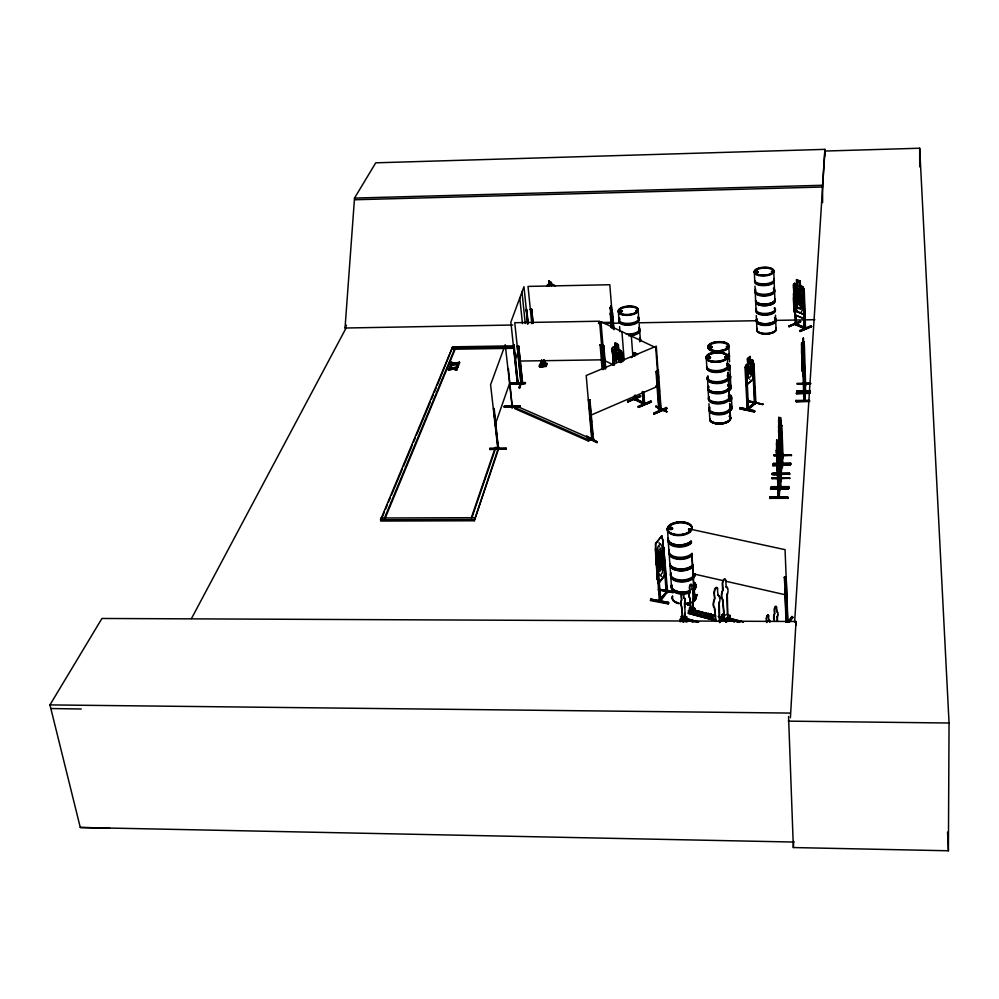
<?xml version="1.0" encoding="UTF-8"?>
<svg xmlns="http://www.w3.org/2000/svg" width="999" height="999" viewBox="0 0 999 999"><rect width="100%" height="100%" fill="white"/><g stroke="black" fill="none" stroke-linecap="round" stroke-linejoin="round"><path stroke-width="1.5" d="M801.548 354.071L801.735 351.498L802.16 367.12L801.735 354.071M777.197 466.845L776.46 450.062L778.333 497.802M776.66 450.049L776.435 452.909M778.159 449.85L778.346 452.672L778.945 443.244L779.57 456.406M778.721 427.085L779.445 448.164M802.085 346.915L803.034 375.849L803.533 370.005M803.208 345.442L804.482 385.377M788.561 716.495L793.356 847.552L948.401 850.773L949.05 723.014L919.679 148.227L824.924 151.049L794.63 622.04M660.077 556.88L660.027 556.243L659.939 557.017M682.804 616.995L681.518 616.92L681.842 616.296M682.804 616.346L681.63 616.233M682.379 616.558L682.217 616.995M690.009 607.879L689.797 608.566M690.833 607.904C688.773 610.189 691.071 605.207 689.41 607.941L689.622 611.138L690.871 610.202L690.659 607.017M690.559 608.628L690.471 607.692L689.71 608.091M778.396 445.479L778.408 445.079M776.71 445.229L776.722 445.916M777.459 464.21L777.484 464.772M803.084 369.83L803.096 369.705M611.101 327.497L610.551 312.587M611.276 327.497L610.414 313.998M722.202 619.68L721.915 614.86L723.776 613.436L722.452 615.796L722.801 614.872M722.714 614.835L722.614 619.792L724.05 618.269L723.776 613.436M723.014 614.597L723.214 615.834M723.888 614.735C723.451 617.082 724.113 613.498 722.939 615.921M778.646 428.471L778.933 417.42L778.583 420.654M795.953 400.487L809.502 400.287M796.727 390.896L810.152 390.684M690.509 607.704L689.997 608.416M690.159 608.666L690.346 607.654L690.047 608.304M779.495 441.108L779.52 441.583M723.151 615.322L723.114 614.735M787.724 498.164L769.73 498.301L787.736 498.314L787.761 497.652M769.742 498.401L769.742 497.027L787.736 496.965L769.742 497.165M780.743 474.513L789.585 474.05L780.768 474.013M780.743 473.451L789.56 473.289L780.544 473.301M790.709 464.547L772.739 464.76L772.764 465.596L790.296 464.922M790.746 464.11L772.739 464.747M780.531 463.424L790.721 463.324L780.531 463.536M517.769 382.08L518.106 381.293L518.244 382.667M748.988 361.351L748.913 361.713M771.128 487.562L788.973 487.45L788.935 486.6L771.103 486.713L771.091 488.049L771.128 487.4L788.96 487.3L788.935 487.949L770.579 488.049L770.616 488.898L788.461 488.811L770.616 488.686M777.809 474.675C769.767 476.523 769.705 471.553 777.809 473.339M777.622 463.424L773.238 463.524L777.609 463.548M610.589 312.662L611.488 327.56M781.118 441.009L781.131 441.471M498.638 446.678L497.627 447.252M498.801 448.101L497.939 448.027M804.882 393.294L803.983 399.2M804.345 394.23C806.443 391.084 804.232 403.072 804.67 400.362M804.969 392.157C802.734 393.606 806.692 390.734 805.094 394.143M805.331 391.296L805.644 384.078M803.533 342.357L805.244 391.446L805.294 390.621M803.945 400.312L803.97 401.061L804.207 393.631M803.845 399.475L804.307 393.306M804.232 392.794L804.27 392.17M804.682 391.383L805.082 384.091M793.356 847.552L793.706 841.32M802.846 365.422L802.647 347.315L804.545 401.049L803.296 346.89M804.382 345.229L803.783 345.891L804.382 345.229L805.606 384.827L804.882 384.69M803.683 359.952L803.758 352.672M803.034 375.849L803.346 370.005M804.058 360.689L803.745 366.421L804.158 356.668M592.37 438.386C589.697 438.199 594.642 441.82 593.443 437.812C592.132 437.237 594.642 440.197 591.758 439.697L586.201 375.499L656.293 346.191L658.541 378.134M658.591 583.166L664.298 575.636L664.472 572.552M655.319 549.974L655.606 543.369L657.292 579.195L658.553 583.428L664.56 575.774L664.123 559.44M802.384 350.212L802.459 347.315M802.434 351.848L802.447 350.499M802.647 347.315L802.459 350.337M803.109 340.996L803.371 338.124L803.958 355.332M802.397 356.306L802.721 350.562L802.996 351.685M803.159 342.607L803.171 341.271M803.233 340.572L803.371 338.124M802.572 356.306L802.672 354.071M802.809 352.447L802.896 350.562M803.121 347.028L803.433 341.383L803.72 342.495M803.271 347.053L803.396 344.842M803.521 343.219L803.621 341.371M591.895 439.635L593.568 439.235M809.502 401.398L795.953 401.561L809.515 400.824M809.902 393.394L796.453 393.594L809.927 392.969M803.146 384.041L797.227 383.891L803.146 383.841M822.614 202.61L822.564 185.277L824.887 149.363L375.749 162.825L354.52 198.077L345.042 327.959L346.129 327.947L191.471 618.556M790.409 717.732L796.016 621.49L101.948 618.468L49.95 704.907L80.282 827.472L109.753 828.221M659.752 554.62L659.914 554.408M660.676 564.235L660.476 564.51M802.684 366.695L802.197 371.104L802.609 365.309M660.014 555.531L659.889 555.119M660.764 565.059L660.651 565.134M801.76 345.567L801.86 344.143M801.81 347.202L801.922 345.766M801.56 351.636L801.685 342.694L802.172 349.8M801.847 347.802L801.972 345.941L802.259 347.053M801.747 351.636L801.685 342.694M802.147 345.941L802.172 348.226M802.384 358.466L802.209 360.714L802.11 357.704M659.715 554.657L659.765 553.958M660.439 564.547L660.489 563.861M681.93 617.032L681.568 616.208L681.73 619.642L682.717 618.618L682.217 615.347L681.243 616.358L681.455 619.567M801.872 342.694L801.51 345.08M772.764 465.384L790.296 464.935L772.764 465.596M787.736 498.314L787.736 496.953M789.56 474.6L789.56 473.264M779.557 485.951C781.717 486.825 777.934 480.819 780.356 478.583L789.672 478.059L780.219 478.096M779.844 455.769L791.433 455.144L779.882 455.244M541.433 362.799L541.658 360.077M801.673 351.885L801.623 352.984M723.014 615.946C722.826 612.986 722.577 615.933 721.915 614.86M779.57 487.325L780.606 486.7L780.356 487.5L779.195 455.581L778.508 456.368L779.195 455.581M782.454 462.574L781.48 462.587L782.904 455.631L781.742 462.237M779.72 488.773L778.496 495.766M779.744 487.412L780.169 482.392M781.693 465.434L780.506 472.14M782.13 459.328L781.717 464.148L790.758 464.173L790.721 463.324M779.869 487.387L779.183 497.827L776.872 440.122L776.46 450.187M779.695 488.349L779.857 487.537M781.83 464.235L781.767 464.985M779.245 497.027L779.095 497.752L777.472 455.194L774.063 455.544L776.96 455.569M780.981 478.571L779.782 485.452M780.356 478.059L781.156 477.959L780.419 477.272M782.417 455.844L783.041 456.655L781.842 425.399L781.168 426.148L781.842 425.399M779.495 460.801L779.108 469.168L778.908 466.321M781.53 440.946L780.981 447.527L780.706 443.356M779.295 469.168L779.695 460.801M781.717 440.946L781.168 447.515L780.893 443.356M778.983 490.172L778.271 496.291L779.133 496.153M780.743 469.455L781.081 465.434M779.145 489.847L778.471 497.752L776.872 440.122M779.507 485.826L780.531 485.102L780.556 487.312M780.669 471.865L780.119 440.609M781.48 462.587C784.402 456.68 780.731 481.555 783.104 455.919M778.096 464.148C778.258 441.496 776.947 488.773 777.884 464.048M779.695 443.768L779.907 441.046M779.769 445.079L779.794 435.264L780.119 441.146M778.795 459.353L778.646 447.152M780.793 436.563L781.018 434.016M779.807 448.651L779.245 447.877L781.018 479.645L781.206 477.36L780.431 477.185M781.168 438.024L780.943 440.596L780.669 437.949M544.28 360.252L545.854 364.46L543.718 366.071L541.096 365.896L541.583 360.402M776.847 455.194L777.409 455.994M779.02 486.675L777.547 447.402L778.171 447.402L779.757 489.847L779.832 488.948M779.058 430.02L779.045 429.607M779.994 437.574L779.457 421.628L779.37 424.8M778.134 442.944L778.571 440.035L778.77 445.442L778.945 443.244M781.006 466.433L781.842 466.308L780.381 417.594L782.317 464.148L780.694 425.949M778.283 445.042L778.571 440.035M780.569 417.594L780.144 420.304M780.294 422.465L780.331 420.666M779.158 436.613L779.382 434.028M779.532 432.142L778.845 432.917L779.532 432.142L781.181 474.138L781.28 471.903L780.481 471.815M781.817 465.534L781.742 466.396L779.582 424.675M780.194 427.285L780.743 420.816L781.081 421.903M777.509 461.101L777.272 463.798L776.972 461.126M778.371 449.987L778.321 448.014M779.545 438.099L779.32 440.684L779.033 438.012M780.381 427.272L780.344 425.374M780.768 422.914L780.931 420.804M776.673 440.134L776.623 443.668M776.573 445.192L776.623 443.306M778.646 422.352L778.696 420.529M778.546 427.222L779.108 420.679L779.445 421.79M776.66 450.187L776.947 447.327L777.359 463.236L776.96 450.162M778.733 427.222L779.008 424.513L779.282 431.306M779.307 420.679L779.133 422.814L778.933 417.42M777.896 478.196L771.952 478.509L777.859 478.459M777.846 478.683L771.99 478.159M776.947 455.794L774.1 455.319M779.782 436.076L779.357 423.489L779.407 440.097L779.432 432.754L779.757 436.151M650.761 599.113L650.399 600.574L668.181 603.896L668.518 603.284L668.531 602.434L650.736 599.138L668.481 602.572M745.903 370.604L746.653 369.992L745.903 370.604L747.776 409.965L755.881 403.109L753.958 363.948L752.722 364.448L754.432 403.733L755.144 403.808L755.818 401.698L754.457 402.16M748.651 409.303L748.526 407.842L747.714 407.842M525.337 382.654L509.777 382.804L525.337 382.654L525.424 383.329L509.727 383.891L525.299 383.728M498.713 449.25L506.331 448.688L489.71 449.388L495.716 449.325M541.096 365.896L540.459 365.384L541.208 360.414M509.827 383.579L525.399 383.266L509.727 383.978M689.747 607.892L689.897 611.213L690.871 610.202M688.835 530.169L689.248 529.008M689.397 529.395L690.321 529.67L688.91 529.945M689.123 529.682L689.934 528.946M690.297 529.233L690.709 530.032M540.459 365.384L541.158 360.789M739.797 408.703L754.582 411.463L739.797 408.703L754.195 412.013L754.62 410.814L740.159 407.654L754.595 410.826M611.363 321.029L611.65 319.717M611.488 322.577L611.775 321.253M611.113 326.735L611.575 325.174L611.263 326.598M611.875 323.214L612.362 321.491L612.037 322.977M611.276 326.723C612.949 324.962 611.101 299.7 611.513 317.407L610.926 314.335L611.625 325.899L611.675 319.505L612.312 322.802L612.412 321.678M611.725 326.798L612.162 324.737L612.399 327.61M611.413 322.877L611.863 320.829M611.176 323.976L611.713 326.573L612.1 319.742L610.839 305.756L611.213 310.627L611.538 308.928L610.264 314.123M611.301 318.569L610.626 319.18L611.301 318.569L611.9 327.884M612.462 313.249L612.062 312.662L613.723 328.783M610.476 309.977L610.764 308.679M610.714 314.223L611.163 312.188L612.399 323.651M611.725 326.561L610.664 305.756M610.352 308.429L610.839 305.756M658.578 559.44L656.206 564.622L656.905 562.612M588.686 438.598L597.127 442.582L597.052 441.758L586.7 436.201L586.775 437.025M597.127 442.582L586.588 437L597.015 442.407M723.488 615.609L724.063 614.785M627.921 401.673L640.596 396.466L640.509 395.654M804.22 301.111L803.159 305.332L797.751 302.934M803.633 303.908L804.207 301.236M610.202 307.892L611.65 307.642L610.352 307.917M601.498 345.005L600.049 345.03L601.498 345.005L603.558 369.53M795.216 310.901L793.98 305.919L795.092 310.951L803.308 314.323L804.382 310.127M803.308 314.323L804.37 310.252M803.233 318.306L804.27 314.36L803.87 302.11L802.647 300.1M804.507 314.385L803.321 318.494L795.117 315.11L794.005 310.077M804.145 328.484C803.383 327.035 805.219 326.061 804.769 328.284M723.451 615.322L723.139 614.835M796.103 323.364L795.753 324.875M794.754 323.152L795.816 323.576L795.866 324.912L795.329 312.487M506.218 449.2L506.281 447.927L489.747 448.189L489.86 448.938L506.368 448.751M520.267 406.83L504.358 407.068L520.267 406.83L520.179 406.044L504.283 406.256L504.358 407.068M540.422 363.486C534.228 371.603 554.47 363.561 544.33 363.311L546.94 363.274M522.727 384.24L521.028 384.303L517.232 346.116L518.656 346.091L522.727 384.24L522.664 382.617L520.879 382.929M800.349 321.765L800.449 321.154L800.499 321.928L788.735 326.436M789.247 325.986L800.474 321.154L789.222 325.986L789.272 326.76M789.173 326.598L800.424 321.703M497.852 448.763L490.584 384.74L505.244 344.755L512.312 407.779L511.663 407.742L511.888 405.569M521.128 383.241L519.855 387.762L518.993 387.774L520.929 381.905M519.63 387.662L521.266 382.605L519.055 387.674M521.053 382.917L521.241 384.016M657.754 562.986L658.865 559.552L658.378 554.02L660.876 550.799M719.954 621.216L720.579 620.516M511.613 406.406L512.512 405.582L512.662 406.968M512.462 405.706L512.162 406.393M517.632 382.654C517.157 384.765 516.595 380.469 518.056 381.368M518.206 382.742L518.006 383.429L513.573 344.88L517.395 383.379L510.864 322.14L523.963 286.688L527.722 323.339M716.508 620.891L688.323 613.336L688.661 610.501L691.808 611.338L691.907 612.862L694.58 610.089L694.73 608.304L692.644 607.754M661.875 565.471C660.876 559.403 663.848 553.146 661.987 546.441L660.389 543.668L657.991 546.665L657.03 552.659L657.667 561.388M531.618 309.365L530.257 309.39L531.618 309.365L533.029 323.276M521.153 384.265L522.564 384.24L518.656 346.091M513.961 345.841L452.672 346.828L380.569 519.78L380.744 521.041L474.275 520.766L498.526 447.502L495.329 447.527L471.328 517.707M474.275 520.766L498.663 448.726L498.464 447.24L497.689 447.34M493.931 409.178L493.606 408.479L498.401 448.838L494.18 408.466M512.312 407.779L508.379 368.519M472.477 516.058L494.967 450.212M518.006 383.429L514.123 344.867M527.522 323.938L526.298 309.428L528.246 323.326M528.046 323.926L526.823 309.415M513.573 344.88L513.911 345.504M495.129 424.812L509.478 383.728M754.282 381.93L753.283 360.914L752.347 359.877L745.928 365.159L745.004 367.545L747.215 409.752M745.254 367.57L746.091 365.197L747.889 363.698L747.664 358.803M805.394 391.371L805.406 389.36L804.67 389.298M514.96 360.452L518.044 351.685M519.667 387.05L519.855 387.762M666.633 591.208L667.544 590.147L666.021 591.096M666.108 592.432L667.082 592.607L667.394 590.197L666.708 591.108M667.469 590.097L667.607 591.92L663.748 547.964L663.061 548.851L666.208 592.569M781.218 472.502L780.419 472.602M660.501 562.574L660.551 563.111M659.24 599.787L660.801 599.063L659.34 599.8M659.427 601.46L660.152 600.599M660.202 410.839L660.227 409.478L659.14 408.991M658.691 410.539L658.703 409.178M456.593 370.217L456.705 368.918L453.921 368.069L456.593 370.217L453.109 369.118L448.563 370.329L448.701 369.006L452.285 368.057L449.662 366.67L453.196 367.769L457.654 366.583L457.517 367.907L454.021 368.831M457.517 367.907L457.654 366.583M458.416 365.709L458.541 364.41L455.756 363.574L458.416 365.709L454.945 364.623L450.424 365.821L450.561 364.498L454.12 363.561L454.208 364.323L450.424 365.821M455.856 364.335L459.34 363.424L459.465 362.1L455.032 363.286L451.511 362.187L451.398 363.474L451.511 362.187M459.34 363.424L459.465 362.1M643.331 404.033L643.768 403.696M644.567 402.784C641.146 402.547 646.078 402.01 644.655 404.22L634.527 399.088M448.563 370.329L448.701 369.006M448.801 369.767L452.372 368.831L449.538 367.957L449.662 366.67M384.34 512.125L381.368 519.268L381.181 518.006L474.725 517.694L474.887 518.968M385.539 509.265L387.325 504.982M388.511 502.122L390.309 497.839M391.496 494.98L402.222 469.268M403.409 466.408L412.35 444.98M413.536 442.12L415.334 437.837M416.521 434.977L430.219 402.122M431.418 399.263L433.204 394.98M434.39 392.12L436.176 387.837M437.375 384.977L452.672 346.828M691.121 602.247L688.611 605.119L687.649 604.894L689.635 602.609M688.436 604.258L690.471 602.022L688.448 604.932L687.662 604.807M771.852 271.953C773.838 271.141 770.291 271.079 772.14 272.003M772.901 271.578L771.39 272.015L771.827 271.541M726.048 357.142L725.062 357.53M725.162 356.893C728.771 357.567 722.202 357.954 726.061 357.005M727.759 346.74C723.701 347.615 730.119 346.853 727.01 347.227M726.273 346.79L726.897 346.516M727.297 347.053L726.897 346.641M727.584 346.678L726.822 346.278M756.967 272.053L757.717 271.453M756.817 271.316L757.417 272.427M756.106 272.452L757.704 272.053M711.313 347.14L709.602 347.327M711.538 347.402L711.463 346.566M709.752 357.08L707.742 357.467L709.64 357.804M656.83 549.75L657.554 548.776M709.452 347.14L710.938 346.316M659.44 546.928L659.49 546.878M799.387 289.772C800.786 284.24 803.546 290.309 799.625 292.27L801.623 298.589M780.431 487.375L781.268 478.846L780.481 478.758M779.657 485.202L780.456 485.202M804.557 399.525L803.808 399.588M804.982 394.205L803.184 338.137M805.269 389.935L804.632 390.047M805.656 383.266C805.244 381.543 804.894 384.852 805.032 382.617M783.004 455.044L782.966 454.283M783.029 456.568L783.029 454.395M346.503 325.224L345.005 328.022L512.762 325.012M719.555 621.628L722.801 617.657L718.356 616.47M722.052 618.943L722.464 618.481M636.438 311.338L637.399 310.951L636.6 310.477M636.775 310.252L636.126 310.714M635.876 310.652L637.162 310.964M547.19 285.776L547.777 284.715L549.487 285.814L548.963 281.069L549.35 285.851L547.639 284.765M800.748 312.924L802.384 309.977L802.11 301.398L800.299 299.151L800.149 294.543M688.373 613.336L715.109 620.441M688.748 612.936L715.446 620.092M680.344 621.341L680.481 618.93L683.641 619.78L683.741 621.316L686.45 618.506L686.6 616.72L684.502 616.158M680.194 621.79L680.369 621.091L683.516 621.952L686.725 618.631L686.6 616.72M620.004 311.501L619.842 310.689L621.028 310.489M740.172 407.604L740.259 408.354L754.657 411.625M517.932 382.005L517.207 381.993M722.289 615.259L722.339 614.585M754.445 403.559L755.169 403.721M755.669 401.823L755.057 401.598M661.4 576.048L661.438 576.598M747.065 408.441C749.962 406.805 746.378 409.178 747.939 408.504M659.053 542.632L659.103 543.206M668.181 603.896L668.531 602.434M659.889 600.661L659.39 601.61L656.206 557.604L656.905 556.705L660.926 600.649M661.076 599.375L666.97 591.558M667.544 591.82L660.077 601.623L659.59 593.031M658.553 583.428L664.485 575.674M794.704 324.425L805.107 328.858L804.894 327.485L795.828 323.963L804.395 327.272M796.278 324.712L795.828 315.409M658.391 589.098L658.453 589.997L658.828 589.373M661.263 556.231L662.961 554.033L664.085 554.932L662.837 540.309L663.998 554.969M657.205 561.725L662.936 554.27L663.811 555.119M661.326 558.341L659.003 561.363L659.752 571.49L662.062 568.443L660.714 548.051L658.316 551.048L659.065 561.226L661.45 558.204M658.466 554.095L660.801 551.086M660.239 601.648L656.83 557.717L657.529 556.818M664.372 548.076L663.061 548.851M661.975 565.434L659.328 568.718L661.775 565.397M792.107 616.495L793.019 617.544L792.257 617.257L788.111 622.265C789.098 618.431 783.116 621.565 787.861 620.604L785.064 549.662L688.636 528.808L688.835 531.88M788.049 620.641L787.299 621.016M787.599 622.215L791.97 616.395M788.523 621.678L792.257 617.257M789.422 622.115L792.931 617.407M661.488 560.052L663.174 557.729M657.467 565.434L663.361 557.767M785.763 621.003L786.488 620.154L786.088 621.79M655.681 543.468L661.65 535.851L662.949 540.484M655.881 543.506L661.85 535.889M787.574 620.953L786.163 577.422L784.502 577.06L786.001 622.19M643.256 397.54L643.256 404.058L642.357 391.508M644.655 402.872L643.93 402.984M634.065 399.313L644.318 404.47L644.218 403.072M635.551 398.264C631.718 394.88 638.448 403.646 634.14 398.014M796.74 279.92L799.999 281.231L800.149 285.864L801.947 288.124L802.222 296.753L800.611 299.725L797.364 298.389L795.504 294.006L795.216 285.389L796.902 284.553C794.842 271.441 800.112 288.786 794.53 283.341L793.368 284.59L795.366 324.325M794.592 283.516L793.606 284.653L793.918 293.843M688.361 604.957L690.396 602.672M695.566 597.14L697.215 595.242C698.051 593.394 695.054 595.679 697.215 595.242M694.904 598.851L694.268 600.799L691.995 556.393L695.017 600.436L694.804 598.713L693.381 598.438M800.261 294.48L794.617 292.42L793.431 293.669L793.993 310.152L795.117 315.11M793.556 293.781L794.667 292.595M793.88 310.127L793.456 297.864L794.63 296.616L796.89 297.627M659.827 410.114L660.626 407.967M612.986 358.092L612.175 348.151L613.336 346.965C619.268 351.885 610.514 338.049 618.406 344.817L618.681 349.712L620.479 352.123L621.178 361.039M613.398 347.153L612.287 348.264L613.224 358.079M727.846 616.97L724.725 620.304L722.851 599.6A6.656 2.797 -75.9 0 1 723.014 590.109L722.664 584.053A3.334 1.411 -76 0 1 724.088 579.595A3.334 1.411 -76 0 1 725.823 580.769L726.161 586.825A6.656 2.797 -75.9 0 1 727.309 594.929L727.846 616.97L724.362 620.204L722.489 599.5A6.656 2.797 -75.9 0 1 722.639 590.022L722.302 583.953A3.334 1.411 -76 0 1 723.726 579.495A3.334 1.411 -76 0 1 725.461 580.669L725.823 580.769M720.429 619.118L725.599 620.004L720.429 619.118L720.591 621.99M726.323 614.447L729.919 615.396L729.682 618.081L725.724 622.315L725.599 620.004M726.323 622.277L730.069 618.269L729.919 615.396M721.927 619.967L723.9 617.857M631.331 357.455L632.529 356.268L631.455 357.567M713.286 616.508L711.188 618.718L714.322 615.396M711.5 614.26L708.366 617.956L711.5 614.26L708.328 613.423L705.207 617.107L708.328 613.423M684.839 613.311L684.989 617.694L682.841 619.917L681.43 606.193A4.421 1.936 -75.5 0 1 681.48 599.912L681.206 595.904A2.21 0.974 -75.6 0 1 682.167 592.956A2.21 0.974 -75.6 0 1 683.366 593.718L683.878 597.777A4.421 1.936 -75.5 0 1 684.715 603.134L685.227 617.769L683.079 619.979L681.668 606.256A4.421 1.936 -75.5 0 1 681.718 599.974L681.443 595.966A2.21 0.974 -75.6 0 1 682.404 593.019A2.21 0.974 -75.6 0 1 683.603 593.781M693.368 609.353L691.246 611.538L689.872 597.864A4.383 1.911 -75.7 0 1 689.934 591.608L689.672 587.624A2.198 0.962 -75.8 0 1 690.621 584.69A2.198 0.962 -75.8 0 1 691.808 585.451L692.07 589.435A4.383 1.911 -75.7 0 1 692.881 594.78L693.368 609.353L692.794 599.088M683.516 621.952L683.641 619.78M694.73 608.304L694.854 610.214L691.683 613.498L691.808 611.338M681.518 616.433L682.492 615.421M666.783 590.084L666.72 591.758L667.507 591.783M709.74 357.854C706.668 356.268 710.464 359.403 709.203 356.68M762.874 404.433L748.413 401.411L748.376 400.611L762.874 404.433L748.526 401.211M754.382 402.722L748.051 408.129L754.882 402.834M749.15 408.241L755.244 403.034M748.413 401.411L763.224 404.245M636.912 310.914L636.076 310.489M746.84 384.503L753.034 379.32M753.196 379.358L746.952 384.752L745.716 380.557M620.254 310.514L619.455 311.288L620.317 311.638M619.767 310.801L620.441 310.714M620.292 310.589C624.263 311.376 619.305 310.414 620.541 311.676M621.615 310.976C620.754 309.228 623.676 312.05 620.479 311.551M666.995 592.594L666.52 590.159M753.958 363.948L752.722 364.448M752.309 360.077L750.424 361.626L750.274 356.493L747.502 358.766L747.739 363.673L746.453 366.421L748.513 409.34M747.801 363.611L747.402 358.678L750.112 356.456M690.459 529.945L690.384 529.233M540.546 364.747L541.333 364.16M512.037 406.955L512.562 407.03M724.437 614.885L724.025 615.996L724.824 614.984M749.787 379.445L749.725 379.358M660.039 410.065L661.088 409.553L658.353 370.492L656.842 370.816L658.353 370.492M747.514 398.626L747.689 410.04L747.714 408.616M660.988 408.179L661.226 409.503M591.845 438.111L593.406 437.924M593.406 439.423L589.934 399.662L588.374 399.987L589.934 399.662M725.087 356.693L726.335 357.292L725.262 357.567M707.929 356.88L709.515 356.668M615.596 348.214L614.073 349.013L614.797 357.904L616.745 362.525M756.343 271.366C753.171 272.477 759.015 273.701 758.029 271.691M756.081 271.716L755.319 272.34M514.66 407.442L588.261 439.772L590.634 438.549L590.746 439.772L588.374 440.996L514.785 408.641L514.66 407.442L517.007 406.293L590.634 438.549M621.74 311.313L620.017 311.651M797.127 293.581L795.416 294.418L795.716 302.984L797.589 307.367L800.861 308.691L802.497 305.744L802.222 297.14L800.399 294.892L800.361 290.172L796.727 288.823L797.015 297.827L795.316 298.651L795.616 307.217L797.489 311.588M660.851 409.315L666.995 411.663M588.736 400.174L592.257 439.822L593.431 439.298M666.321 407.442L666.932 408.529L653.771 413.836L653.721 413.024L666.37 407.53M653.771 413.836L666.92 408.441M666.495 408.204L653.833 413.661M666.882 408.404L654.357 414.123M655.794 406.793L667.02 411.738L655.731 405.981L658.329 408.054M638.274 406.968L651.398 401.898L638.224 407.13L638.161 406.331L650.849 400.936M650.973 401.61L638.299 407.043M651.385 401.835L638.798 407.417M803.983 302.085L802.809 299.912L800.411 299.038M640.534 395.666L627.896 401.099L628.009 401.91L640.596 396.466M640.059 396.103L627.459 401.548L628.009 401.91M635.039 399.8L635.701 399.612L635.202 394.955M804.982 327.51L805.506 328.659L804.045 328.496L803.696 314.473M805.169 327.56L804.382 326.885M799.749 330.494L811.063 325.662L811.163 326.348L799.774 331.268L799.824 330.594M811.088 326.223L799.912 331.231M800.361 331.518L811.588 326.548L799.774 331.268M802.796 295.704L804.095 297.827L802.796 295.704L800.511 294.792M656.031 371.503L657.442 371.778L656.031 371.503L658.778 410.701L659.752 411.064L658.741 409.265M788.686 326.511L800.499 321.928M591.183 415.035L657.654 386.351M796.865 292.969L800.261 294.43M794.63 296.616L802.771 300.037M796.727 288.823L797.464 303.696L800.736 305.02L800.199 287.412L795.841 285.489L797.614 290.234M794.617 292.42L802.759 295.841M805.506 328.596L804.307 291.383L802.946 291.159L803.296 302.035M804.382 314.435L803.696 288.836L802.647 286.626L800.261 285.764L800.236 281.069L800.386 285.714M794.53 283.341L802.609 286.763M621.041 355.669L622.389 355.931L621.041 355.669L621.528 361.825M637.599 354.183L634.215 352.547L634.615 356.393L634.477 352.709M604.42 368.456L602.934 345.279L603.833 345.704L605.756 368.706M602.497 345.454L603.833 345.704M622.664 361.488C621.715 357.442 624 350.599 618.643 349.662M613.336 346.965L621.016 350.836L622.002 352.997M612.175 348.151L613.136 358.791M613.199 365.11L612.512 351.124L613.423 351.561L614.422 363.848M612.075 351.298L613.423 351.561M539.373 366.695L546.228 366.483M779.769 489.76L778.333 443.344M804.532 398.863L803.87 399.538M498.026 448.052L493.606 408.479M710.127 346.428L709.44 346.815L710.264 347.739M711.325 347.465L709.727 347.49M756.305 271.641L756.992 272.103M637.025 311.039L636.113 311.026M757.217 272.49L758.191 271.965L757.055 271.316M548.813 281.119L551.411 282.63L551.635 285.751M547.102 285.664L547.727 284.54L549.25 285.652M592.882 439.135L592.956 437.674M690.084 529.607L689.123 529.32L690.222 529.295M688.561 612.849L715.247 619.805M786.363 621.815L786.026 615.596M448.476 369.568L453.009 368.344L456.493 369.443M450.337 365.06L454.845 363.848L458.316 364.935M451.61 362.949L455.119 364.048L459.565 362.862M454.77 368.144L457.742 367.357M453.921 368.069L457.43 367.145M455.756 363.574L459.24 362.649M803.97 398.788L803.845 401.011L802.547 356.331M708.678 356.693L707.966 357.355M709.365 357.555L708.229 357.567M756.143 271.516L756.83 271.266M756.106 271.641L757.254 271.553M757.417 272.477L755.531 272.315M688.461 604.208L688.611 605.119M804.432 328.234L804.195 317.407M659.889 600.149L660.651 599.125M621.003 311.226L620.204 311.188M805.032 328.858L803.933 288.761L802.522 286.676M659.565 409.665L660.102 409.353M643.518 402.297L644.23 404.483L643.294 391.983M747.926 407.729L747.277 409.852L747.14 408.329M354.52 198.077L822.564 185.277M354.757 199.763L822.614 187.013M611.825 309.89L613.186 328.796M803.221 340.484L803.383 345.354M517.145 346.353L518.568 346.328M598.813 322.527L611.276 322.315M598.401 323.501L601.523 323.451M604.632 323.389L620.204 323.114M638.898 322.789L757.254 320.704M775.936 320.379L814.872 319.692M802.821 371.865L803.208 375.849M513.498 347.153L452.135 348.127L452.272 349.263M453.808 349.238L513.623 348.289M518.818 361.076L602.822 359.815M802.684 359.877L802.609 365.409M803.121 383.266L797.202 383.341L797.227 384.14M806.081 383.204L810.539 383.141M806.131 383.529L810.576 383.491L806.106 383.753M806.118 383.791L810.551 383.728M806.106 384.003L810.551 383.928M810.177 391.221L796.74 391.995L810.164 391.795M810.189 391.371L796.752 391.583L796.727 390.771M809.889 392.595L796.428 392.794L796.453 393.594M796.453 393.394L809.902 393.181M809.527 400.974L795.978 401.173L795.953 400.362M809.502 401.361L795.953 401.561M504.295 406.281L520.204 406.056M520.279 406.643L504.37 406.868M495.716 449.188L489.71 449.363M498.713 449.15L506.218 449.063M780.893 421.753L782.117 448.226M778.696 425.299L778.708 420.641M781.73 441.046L781.655 438.124M779.257 443.606L778.521 429.857M778.159 462.799L777.409 444.318L777.334 447.54M779.095 444.18L781.031 479.545L779.869 447.877M498.663 448.726L495.467 448.751L495.329 447.527M777.472 448.189L778.096 448.189M774.025 454.982L776.922 454.932L774.038 454.995L774.063 455.819M791.383 454.857L782.704 454.907L791.383 454.857L791.408 455.681M779.844 455.507L791.408 455.469M777.647 464.273L773.263 464.148L773.251 463.461M771.927 473.514L777.809 473.476M777.834 474.038L771.952 474.075L777.846 474.188M780.469 474.175L789.597 474.113M777.821 477.847L771.915 477.872L771.952 478.721M780.768 477.809L789.622 477.772L789.647 478.608M780.793 478.396L789.647 478.334M771.091 487.899L788.935 487.949M770.654 488.349L788.498 488.311M380.569 519.78L474.125 519.48M49.95 704.907L790.221 713.074M788.261 721.141L949.05 723.014M50.849 708.528L81.269 709.003M80.282 827.472L793.78 842.045M772.152 271.129L771.79 271.928M655.893 406.605L658.591 407.929M710.639 346.353L711.425 346.428M694.442 600.761L694.592 598.713M657.779 562.849L659.19 563.036L659.59 568.456M661.201 556.53L662.574 556.718L663.311 566.82L662.387 572.752L660.064 575.799L658.503 573.126L657.854 564.435M710.239 347.227L709.452 346.94M708.541 357.555L707.742 357.267M657.292 579.195L655.406 549.9M659.128 563.324L659.328 568.718M656.418 564.66L657.267 565.397M659.864 589.36L673.176 591.808M673.551 592.082L660.302 589.647L672.127 591.883M659.964 589.972L673.276 592.457M659.927 590.259L673.189 592.707M752.347 359.877L753.196 361.051M784.215 577.41L785.876 577.772M693.044 573.776L723.313 580.669M726.335 581.356L785.339 594.78M693.493 600.024L695.017 600.436M723.688 614.685C725.649 614.597 724.113 617.382 724.263 614.835M726.161 586.825L725.798 586.725A6.656 2.797 -75.9 0 1 727.447 588.598M719.767 622.564L719.255 603.384A6.693 2.835 -75.7 0 0 718.081 595.254L717.369 589.073A3.359 1.424 -75.8 0 0 715.596 587.912A3.359 1.424 -75.8 0 0 714.16 592.395L714.522 598.476A6.693 2.835 -75.7 0 0 714.385 608.016L715.621 621.366M691.808 585.451L691.57 585.389A2.198 0.962 -75.8 0 0 690.384 584.627A2.198 0.962 -75.8 0 0 689.435 587.562L689.697 591.545A4.383 1.911 -75.7 0 0 689.635 597.802L691.008 611.475M776.598 607.479A2.248 0.899 -76 0 0 775.499 606.718A2.248 0.899 -76 0 0 774.55 609.727L774.725 613.786A4.495 1.786 -75.9 0 0 774.55 620.167L774.3 620.092A4.495 1.786 -75.9 0 1 774.475 613.723L774.3 609.665A2.248 0.899 -76 0 1 775.249 606.655A2.248 0.899 -76 0 1 776.348 607.417L776.772 611.538A4.495 1.786 -75.9 0 1 777.434 616.957L777.497 621.415M727.372 593.156A6.656 2.797 -75.9 0 1 726.935 594.83L727.309 594.929M714.16 592.395L714.897 598.576A6.693 2.835 -75.7 0 0 714.747 608.104L715.996 621.465M718.081 595.254L717.719 595.154A6.693 2.835 -75.7 0 1 719.592 598.351M692.07 589.435L691.832 589.373A4.383 1.911 -75.7 0 1 692.931 593.618M776.348 607.417L776.772 611.538M777.647 614.635A4.495 1.786 -75.9 0 1 777.185 616.895L777.434 616.957M769.979 621.428A4.52 1.811 -75.7 0 0 768.905 620.217L768.481 616.071A2.26 0.912 -75.8 0 0 767.357 615.322A2.26 0.912 -75.8 0 0 766.408 618.356L766.595 622.427M719.33 601.598A6.693 2.835 -75.7 0 1 718.893 603.284L719.255 603.384M766.408 618.356L766.845 622.502M683.878 597.777L683.641 597.714A4.421 1.936 -75.5 0 1 684.477 603.071L684.627 607.467M768.905 620.217L768.656 620.142A4.52 1.811 -75.7 0 1 769.48 620.691M692.394 608.004L694.48 608.566M727.284 617.444L729.682 618.081M728.234 617.782L743.531 622.015L728.196 618.156M729.507 619.13L739.934 621.915M692.494 609.527L715.396 615.684M727.322 618.743L739.847 622.002M715.646 615.908L693.219 609.952L715.371 615.933M718.406 616.658L723.051 617.882M727.384 619.03L738.136 621.865M727.297 619.118L737.737 621.902M694.517 610.789L713.773 615.921M692.557 610.401L713.711 615.983M727.097 619.705L734.565 621.69M694.018 611.038L713.498 616.221M726.985 619.78L734.465 621.79M690.858 610.689L707.23 614.984M710.114 615.834L713.161 616.57M688.411 610.751L691.558 611.6M692.132 612.812L711.413 617.969M692.107 613.049L711.45 618.144M705.182 616.733L708.341 617.582M711.163 618.331L714.36 619.567M688.536 612.662L715.509 620.017M795.666 323.576L795.716 324.925M684.352 617.931L698.688 622.002L685.239 618.456M684.415 618.818L696.79 622.015M684.402 619.068L695.092 621.84M684.278 619.455L693.194 621.865L684.19 619.505M680.232 619.193L683.378 620.042M683.978 621.253L686.95 622.065M779.17 496.84L779.195 495.367L778.408 496.253M757.279 271.353L757.916 271.703M451.298 362.712L454.12 363.561M634.877 399.138L634.402 396.041M449.762 367.432L452.11 368.169M659.502 411.076L656.992 371.965M805.594 382.679L805.606 384.827L805.731 384.028M634.777 398.401L635.227 399.85M796.84 289.023L800.249 290.272M797.177 295.117L800.461 296.428M796.615 279.708L800.236 281.069M803.346 290.996L804.307 291.383M793.518 287.325L794.48 287.712L794.692 293.906M795.291 310.776L803.346 314.086M795.167 310.839L803.433 314.273M800.486 296.041L797.239 294.717L796.952 286.089L798.363 289.698M795.192 314.985L803.358 318.244M811.001 325.612L811.613 326.598M796.103 323.326L794.754 323.226M795.204 324.3L803.071 327.66M615.072 343.481L618.169 344.98L618.543 349.775M634.34 352.772L637.499 354.295M637.137 354.77L635.102 353.783L635.227 355.394M604.195 360.339L613.898 365.135M655.831 385.876L658.516 387.212M661.126 409.178C662.699 411.313 667.32 410.826 666.321 412.038M659.477 410.389L660.327 410.889L655.744 347.627L600.961 321.715L603.021 346.428M650.774 400.836L651.398 401.923M635.589 398.663L643.543 402.697L635.152 398.851M586.675 436.213L597.052 441.758M756.081 271.965L755.881 272.29M548.963 281.069L551.411 282.63M548.913 281.318L551.198 282.767M719.967 621.166L722.776 617.27L719.617 616.808M656.293 564.435L657.292 565.172M545.854 364.46L543.918 359.952L545.766 365.097M643.219 402.622L643.181 403.896M752.147 360.04L753.034 361.026L754.932 403.846M780.768 423.251L780.381 417.594M746.89 375.537L748.426 378.309L750.936 376.211L752.11 371.203L751.685 362.113L750.261 361.588L750.037 356.693M620.729 362.662L618.206 356.418C621.99 352.972 618.269 348.451 617.469 355.032C615.746 347.652 611.825 347.003 616.845 355.794C613.061 359.59 616.533 364.21 617.582 357.13L619.68 362.45M798.963 292.969L799.962 295.517M612.362 321.491L612.462 322.577M611.538 308.928L611.813 310.027M611.376 309.116L611.65 310.027M657.567 579.083L658.791 583.204M657.379 579.058L658.741 583.466M613.461 360.901L614.56 364.735M613.349 360.876L614.098 363.511M613.211 360.926L613.96 363.561M745.878 380.594L747.002 384.54M661.65 535.851L662.749 540.447M543.606 360.289L544.992 365.684M781.98 465.709L781.093 474.075L781.33 473.376M777.259 443.381L777.409 444.318M777.06 443.381L777.409 444.48M777.06 443.593L777.21 444.48M778.745 443.256L779.095 444.343M778.758 443.469L778.895 444.343M779.108 420.679L779.257 421.79M780.743 420.816L780.881 421.903M381.306 518.006L381.493 519.268M542.944 360.489L543.718 366.071M776.972 450.162L777.297 453.359L777.309 446.253L777.734 459.14L777.384 455.719M453.009 368.344L453.109 369.118M450.561 364.498L450.661 365.259M449.45 367.195L449.538 367.957M458.541 364.41L458.628 365.172M456.705 368.918L456.805 369.68M455.032 363.286L455.119 364.048M454.845 363.848L454.945 364.623M801.972 346.141L802.072 347.053M497.814 446.69L497.889 448.114M778.671 460.789L778.958 463.436L778.371 440.035M517.007 406.293L517.132 407.48M521.091 382.642L514.76 322.714L599.575 321.216L603.621 369.28M802.721 350.562L802.821 351.685M803.433 341.383L803.533 342.495M522.002 291.995L525.237 323.464M519.792 297.977L522.452 323.564M531.705 309.141L533.104 323.052M531.805 323.713L528.021 286.413L609.802 284.74L613.311 328.196M780.968 432.217L780.993 423.588L781.043 440.01L781.056 432.742M551.273 282.667L551.485 285.801M588.261 439.772L588.374 440.996M589.847 402.535L590.659 411.7M590.921 414.76L591.595 422.39M591.87 425.449L592.682 434.615M592.32 438.361L592.494 439.822M603.284 349.525L604.083 359.066M604.345 362.137L604.857 368.269M600.124 344.792L602.122 369.543M603.396 345.891L605.319 368.893M612.599 312.65L613.973 329.732M615.084 343.219L615.459 348.276M610.264 307.667L610.901 315.447M612.986 351.748L613.985 364.023M613.398 361.863L613.648 364.935M622.24 352.934L622.777 361.538M618.406 311.875L619.08 320.417M619.592 326.611L619.929 331.019M621.952 356.106L622.315 360.739M621.478 355.482L621.965 361.65M621.927 331.631L624.175 360.127M631.331 336.089L632.829 355.656M634.877 396.703L635.114 399.8M633.965 396.228L634.178 399.438M802.047 358.241L802.222 360.514L802.259 359.315M802.771 366.645L802.971 369.305L803.046 361.938M788.436 487.924L788.461 488.811M656.905 556.705L657.242 561.251M657.579 565.784L658.254 574.862M658.591 579.408L659.265 588.486M638.086 309.328L638.698 317.869M639.173 324.063L639.485 328.471M639.635 330.232L640.259 338.698M643.731 391.795L644.655 404.22M790.234 464.597L790.259 465.472M664.21 559.29L664.934 569.418M662.861 541.895L663.386 549.138M665.996 590.859L666.133 592.669M778.708 466.321L778.895 469.155M777.21 466.708L777.497 470.966M777.01 466.72L777.297 470.966M657.205 370.991L659.652 405.644M658.641 396.416L658.853 399.438M656.48 371.316L657.005 378.846M657.217 381.868L657.966 392.407M658.179 395.429L658.928 405.969M667.494 530.094L668.156 539.423M668.294 541.483L668.993 551.735M669.168 553.783L669.829 563.598A12.213 6.481 -3.6 0 0 679.457 569.23A12.213 6.481 -3.6 0 0 692.894 565.184M692.944 566.708A12.163 6.456 -3.6 0 1 679.582 570.729A12.113 6.431 -3.6 0 1 670.017 565.134L670.616 574.3M671.44 586.376L670.754 576.323A12.15 6.506 -3.6 0 0 683.503 581.955A12.15 6.506 -3.6 0 0 694.967 574.55M663.748 547.964L666.82 592.682M680.481 618.93L680.594 620.454M658.828 382.367L659.465 391.396M659.889 397.427L660.526 406.456M683.366 593.718L683.553 596.378M688.661 610.501L688.761 612.025M706.231 357.105L706.743 366.021A10.539 4.683 -3.2 0 0 719.255 370.417A10.539 4.683 -3.2 0 0 726.685 363.386M707.517 378.921L707.991 387.737M708.041 388.586L708.553 397.365A10.452 4.795 -3.2 0 0 719.617 402.023A10.452 4.795 -3.2 0 0 729.208 395.866M708.94 403.721L709.178 408.241M709.302 410.052L709.777 418.731A10.415 4.87 -3.1 0 0 722.14 423.364A10.415 4.87 -3.1 0 0 729.47 416.108M802.172 367.02L802.384 371.104M801.985 367.02L802.197 371.104M802.734 358.753L802.734 358.841M727.297 356.793A10.589 4.67 -3.3 0 1 710.888 361.126A10.589 4.67 -3.3 0 1 712.075 352.997A10.589 4.67 -3.3 0 1 727.297 356.793L727.747 365.721M728.421 378.646L728.883 387.475M728.933 388.324L729.382 397.115L728.933 388.861M730.506 418.519L730.044 409.827L730.469 418.281M728.396 378.646L728.845 387.237A10.465 4.745 -3.2 0 1 716.358 392.145A10.465 4.745 -3.2 0 1 708.553 386.263M803.733 362.35L803.933 366.208M803.72 362.462L803.933 366.421M728.82 346.453A10.477 4.57 -3.3 0 1 712.574 350.711A10.477 4.57 -3.3 0 1 713.736 342.744A10.477 4.57 -3.3 0 1 728.82 346.453L729.233 355.319M729.332 357.167L729.582 361.75M729.919 368.144L730.369 376.91M730.419 377.759L730.843 386.476A10.49 4.77 -3.2 0 1 729.332 390.085M731.518 399.101L731.967 407.729M746.141 369.88L746.29 372.902M746.503 377.447L747.289 394.093M947.539 832.08L948.401 850.773M754.495 386.451L755.182 401.536M762.736 403.821L762.774 404.632M754.332 271.691L754.707 280.07A9.715 3.959 -2.8 0 0 765.197 283.816A9.715 3.959 -2.8 0 0 773.875 278.659M754.994 286.151L755.169 290.472M755.269 292.207L755.606 300.499A9.678 4.033 -2.7 0 0 766.058 304.345A9.678 4.033 -2.7 0 0 774.7 299.113M756.018 309.565L755.644 301.298A9.678 4.033 -2.7 0 0 766.083 305.132A9.678 4.033 -2.7 0 0 774.737 299.887M756.293 315.547L756.468 319.805M756.905 329.695L756.568 321.516A9.615 4.096 -2.7 0 0 765.671 325.474A9.615 4.096 -2.7 0 0 775.736 321.178L776.061 329.37M778.721 476.648L779.158 487.412M776.61 442.982L776.835 448.264M782.117 450.512L782.354 456.605M780.369 419.155L780.544 425.462M773.788 271.278A9.753 3.946 -2.8 0 1 758.803 275.037A9.753 3.946 -2.8 0 1 759.565 268.182A9.753 3.946 -2.8 0 1 773.788 271.278L774.075 279.67A9.853 4.021 -2.8 0 1 765.259 285.015A9.853 4.021 -2.8 0 1 754.62 281.219M774.15 281.418L774.487 290.085M774.575 291.82L774.899 300.137M775.499 315.197L775.649 319.468M779.695 427.684L780.119 438.324M780.719 453.496L781.143 464.11M779.457 431.293L778.733 417.432M779.695 451.96L780.294 469.505M786.45 620.217L786.513 621.828M779.744 460.239L780.107 469.493M784.502 577.06L784.739 583.216M784.989 589.385L785.726 607.892M785.738 620.541L785.801 622.152M778.321 442.857L778.533 448.089M796.016 621.49L796.153 625.149M794.505 304.183L794.717 310.364M612.137 324.425L611.975 324.787M803.496 295.654L803.745 303.421M801.972 357.392L802.347 364.598L802.472 358.541M824.887 149.363L824.924 151.049M824.974 152.61L825.049 155.719M718.893 603.284L719.392 622.464M726.935 594.83L727.447 615.409M803.483 367.295L803.546 370.105L803.296 367.307M542.207 360.527L542.282 366.146M777.185 616.895L777.247 621.341M801.985 358.604L801.972 363.936L801.91 357.967M919.679 148.227L919.729 166.87M690.659 530.544A12.325 6.356 -3.7 0 1 670.004 532.592A12.325 6.356 -3.7 0 1 676.847 522.14A12.325 6.356 -3.7 0 1 691.72 528.921M690.684 531.568A12.275 6.331 -3.7 0 1 670.117 533.603A12.275 6.331 -3.7 0 1 676.922 523.189A12.275 6.331 -3.7 0 1 691.745 529.945M691.745 529.308A12.325 6.356 -3.7 0 0 676.872 522.527A12.325 6.356 -3.7 0 0 670.029 532.979A12.325 6.356 -3.7 0 0 690.684 530.931A12.325 6.356 -3.7 0 1 670.029 532.954A12.325 6.356 -3.7 0 1 676.872 522.502A12.325 6.356 -3.7 0 1 691.745 529.283A12.325 6.356 -3.7 0 0 676.872 522.552A12.325 6.356 -3.7 0 0 670.029 533.004A12.325 6.356 -3.7 0 0 690.684 530.956M692.307 554.008A12.4 6.518 -3.6 0 1 677.11 557.917A12.4 6.518 -3.6 0 1 669.143 550.749M691.445 542.994A12.263 6.381 -3.6 0 1 676.41 546.84A12.263 6.381 -3.6 0 1 668.543 539.81M692.107 553.259A12.225 6.419 -3.6 0 1 677.122 557.117A12.225 6.419 -3.6 0 1 669.255 550.049M692.232 555.319A12.225 6.431 -3.6 0 1 677.26 559.178A12.225 6.431 -3.6 0 1 669.405 552.097M692.831 564.885A12.163 6.456 -3.6 0 1 679.457 568.906A12.163 6.456 -3.6 0 1 669.842 563.336M692.344 554.645A12.4 6.518 -3.6 0 1 677.16 558.553A12.4 6.518 -3.6 0 1 669.193 551.386M691.545 542.307A12.438 6.469 -3.6 0 1 676.311 546.203A12.438 6.469 -3.6 0 1 668.319 539.085M691.508 541.67A12.438 6.469 -3.6 0 1 676.261 545.566A12.438 6.469 -3.6 0 1 668.281 538.449M692.919 565.696A12.213 6.481 -3.6 0 1 681.081 569.792A12.213 6.481 -3.6 0 1 670.416 565.784M694.605 574.225A12.15 6.506 -3.6 0 1 680.207 579.932A12.15 6.506 -3.6 0 1 670.853 572.589M695.217 583.628A12.288 6.643 -3.6 0 1 692.732 590.259M690.297 591.495A12.288 6.643 -3.6 0 1 676.623 592.02A12.288 6.643 -3.6 0 1 671.59 585.352M695.004 582.954A12.113 6.543 -3.6 0 1 692.557 589.497A12.088 6.531 -3.6 0 0 694.992 582.966M695.142 584.977A12.113 6.556 -3.6 0 1 692.694 591.52M690.284 592.744A12.113 6.556 -3.6 0 1 676.81 593.256A12.113 6.556 -3.6 0 1 671.84 586.675M695.716 594.355A12.05 6.568 -3.5 0 1 693.281 600.911M690.896 602.147A12.05 6.568 -3.5 0 1 684.939 603.471M678.821 603.021A12.05 6.568 -3.5 0 1 672.527 596.041M695.254 584.24A12.275 6.643 -3.6 0 1 692.769 590.871M690.334 592.12A12.275 6.643 -3.6 0 1 676.673 592.644A12.275 6.643 -3.6 0 1 671.628 585.976M695.079 573.838A12.325 6.593 -3.6 0 1 681.855 581.406A12.325 6.593 -3.6 0 1 670.779 573.913M694.817 574.949A12.325 6.593 -3.6 0 1 680.219 580.731A12.325 6.593 -3.6 0 1 670.741 573.289M695.804 595.017A12.1 6.606 -3.5 0 1 693.356 601.61M690.958 602.847A12.1 6.606 -3.5 0 1 684.989 604.17M678.845 603.733A12.1 6.606 -3.5 0 1 672.527 596.715M669.967 565.147A12.163 6.456 -3.6 0 0 679.582 570.729A12.113 6.431 -3.6 0 0 692.906 566.695M692.944 566.108A12.213 6.481 -3.6 0 1 679.52 570.142A12.213 6.481 -3.6 0 1 669.879 564.547M695.779 594.63A12.1 6.593 -3.5 0 1 693.331 601.211M690.933 602.447A12.1 6.593 -3.5 0 1 684.964 603.783M678.821 603.334A12.1 6.593 -3.5 0 1 672.502 596.328M727.359 376.286A10.502 4.733 -3.2 0 1 718.606 383.504A10.502 4.733 -3.2 0 1 708.041 377.684M727.796 384.865A10.465 4.745 -3.2 0 1 728.671 386.001M727.422 375.05A10.652 4.795 -3.2 0 1 718.543 382.355A10.652 4.795 -3.2 0 1 707.841 376.473M727.459 375.612A10.652 4.795 -3.2 0 1 718.581 382.929A10.652 4.795 -3.2 0 1 707.866 377.035M728.146 375.574A10.514 4.72 -3.2 0 1 717.132 381.705A10.514 4.72 -3.2 0 1 707.941 375.849M727.846 367.582A10.539 4.695 -3.2 0 1 716.62 372.477A10.539 4.695 -3.2 0 1 706.855 367.882M726.785 365.247A10.539 4.695 -3.2 0 1 727.672 366.371M727.846 385.452A10.477 4.758 -3.2 0 1 719.105 392.707A10.477 4.758 -3.2 0 1 708.566 386.85M727.859 385.577A10.502 4.77 -3.2 0 1 719.118 392.857A10.502 4.77 -3.2 0 1 708.566 386.975M726.885 364.573A10.689 4.758 -3.2 0 1 719.355 371.69A10.689 4.758 -3.2 0 1 706.668 367.245M726.847 363.998A10.689 4.758 -3.2 0 1 719.317 371.116A10.689 4.758 -3.2 0 1 706.643 366.67M727.846 385.114A10.502 4.77 -3.2 0 1 719.093 392.382A10.502 4.77 -3.2 0 1 708.528 386.513M729.869 408.566A10.427 4.833 -3.1 0 1 718.955 414.822A10.427 4.833 -3.1 0 1 709.827 408.791M729.944 407.367A10.564 4.895 -3.1 0 1 718.88 413.698A10.564 4.895 -3.1 0 1 709.627 407.592M729.982 407.917A10.564 4.895 -3.1 0 1 718.905 414.26A10.564 4.895 -3.1 0 1 709.652 408.154M729.769 406.755A10.427 4.833 -3.1 0 1 718.855 412.999A10.427 4.833 -3.1 0 1 709.727 406.98M728.521 395.879A10.602 4.87 -3.2 0 1 719.692 403.284A10.602 4.87 -3.2 0 1 709.028 397.29M728.483 395.317A10.602 4.858 -3.2 0 1 719.655 402.722A10.602 4.858 -3.2 0 1 709.003 396.728M728.758 387.637A10.452 4.758 -3.2 0 1 717.794 393.806A10.452 4.758 -3.2 0 1 708.653 387.887M728.771 387.088A10.502 4.77 -3.2 0 1 717.769 393.269A10.502 4.77 -3.2 0 1 708.578 387.337M728.421 396.553A10.452 4.795 -3.2 0 1 721.066 403.721A10.452 4.795 -3.2 0 1 708.653 399.188M729.47 416.483A10.402 4.87 -3.1 0 1 723.476 423.526A10.402 4.87 -3.1 0 1 709.964 420.392A10.415 4.87 -3.1 0 0 723.476 423.514A10.415 4.87 -3.1 0 0 729.482 416.458A10.352 4.845 -3.1 0 1 723.451 423.476A10.352 4.845 -3.1 0 1 710.002 420.367M637.986 316.858A9.965 4.208 -4.5 0 1 629.133 323.364A9.965 4.208 -4.5 0 1 619.655 318.206M638.935 328.034A10.065 4.308 -4.4 0 1 637.886 332.405A10.065 4.308 -4.4 0 1 628.683 334.727M619.842 331.643A10.065 4.308 -4.4 0 1 619.792 330.519M638.111 318.644A9.953 4.221 -4.5 0 1 629.27 325.15A9.953 4.221 -4.5 0 1 619.805 319.992M638.199 317.994A10.09 4.271 -4.5 0 1 629.233 324.588A10.09 4.271 -4.5 0 1 619.63 319.368M638.149 317.445A10.09 4.271 -4.5 0 1 629.183 324.038A10.09 4.271 -4.5 0 1 619.58 318.818M638.773 327.447A9.928 4.246 -4.4 0 1 636.9 332.242A9.928 4.246 -4.4 0 1 626.123 333.953M638.898 329.22A9.928 4.246 -4.4 0 1 637.861 333.529A9.928 4.246 -4.4 0 1 628.783 335.839M638.985 328.571A10.065 4.308 -4.4 0 1 637.924 332.942A10.065 4.308 -4.4 0 1 628.721 335.277M640.222 338.474A9.89 4.271 -4.4 0 1 639.697 340.709A9.84 4.246 -4.4 0 0 640.184 338.474M639.785 341.396A9.928 4.283 -4.4 0 0 639.572 338.124A9.865 4.258 -4.4 0 1 639.735 341.371M639.547 337.687A9.928 4.283 -4.4 0 1 639.747 340.959M639.81 341.708A9.928 4.283 -4.4 0 0 639.597 338.436A9.928 4.283 -4.4 0 1 640.409 340.622M639.61 338.998A9.878 4.271 -4.4 0 1 640.409 341.146M639.585 339.023A9.865 4.258 -4.4 0 1 640.396 341.159M729.07 354.133A10.44 4.595 -3.2 0 1 727.522 357.654M708.466 355.632A10.44 4.595 -3.2 0 1 709.015 354.433M728.958 365.172A10.552 4.695 -3.2 0 1 728.283 369.892M728.933 364.61A10.552 4.695 -3.2 0 1 728.246 369.33M728.771 363.998A10.402 4.633 -3.2 0 1 728.096 368.668M729.17 355.981A10.427 4.595 -3.2 0 1 727.622 359.515M728.383 354.208A10.577 4.658 -3.2 0 1 727.709 358.903M728.358 353.646A10.577 4.658 -3.2 0 1 727.672 358.329M729.732 366.945A10.402 4.633 -3.2 0 1 728.196 370.504M730.157 375.474A10.352 4.658 -3.2 0 1 728.621 379.046M729.357 374.962A10.39 4.67 -3.2 0 1 728.683 379.67A10.352 4.658 -3.2 0 0 730.194 376.111A10.352 4.658 -3.2 0 1 728.658 379.72A10.39 4.683 -3.2 0 0 729.357 375.062M729.332 374.6A10.402 4.67 -3.2 0 1 728.671 379.308M730.556 396.079A10.465 4.808 -3.1 0 1 729.894 400.911M730.531 395.529A10.465 4.808 -3.1 0 1 729.869 400.349M730.369 394.93A10.327 4.733 -3.1 0 1 729.707 399.7M730.781 387.075A10.352 4.708 -3.2 0 1 729.245 390.684M730.856 385.876A10.49 4.77 -3.2 0 1 729.295 389.523M729.807 384.14A10.352 4.695 -3.2 0 1 729.145 388.861M730.469 396.74A10.315 4.745 -3.1 0 1 729.807 401.511M731.743 406.268A10.277 4.758 -3.1 0 1 730.232 409.915M729.37 375.974A10.352 4.658 -3.2 0 1 728.708 380.669M729.37 375.424A10.39 4.683 -3.2 0 1 728.708 380.132M731.792 406.843A10.29 4.77 -3.1 0 1 730.269 410.489M731.817 406.868A10.315 4.783 -3.1 0 1 730.294 410.527M731.792 406.506A10.315 4.783 -3.1 0 1 730.269 410.177M714.535 592.494A3.359 1.424 -75.8 0 1 715.971 587.999A3.359 1.424 -75.8 0 1 717.732 589.173M769.73 621.366A4.52 1.811 -75.7 0 1 769.842 622.265M766.658 618.418A2.26 0.912 -75.8 0 1 767.607 615.384A2.26 0.912 -75.8 0 1 768.731 616.133M776.523 611.463A4.495 1.786 -75.9 0 1 777.559 612.699M773.501 289.847A9.69 3.996 -2.8 0 1 765.709 295.991A9.69 3.996 -2.8 0 1 755.706 291.159M773.576 288.686A9.828 4.046 -2.8 0 1 765.671 294.905A9.828 4.046 -2.8 0 1 755.531 290.01M773.588 289.211A9.828 4.058 -2.8 0 1 765.696 295.442A9.828 4.058 -2.8 0 1 755.556 290.547M773.426 288.112A9.69 3.996 -2.8 0 1 765.634 294.243A9.69 3.996 -2.8 0 1 755.631 289.423M773.95 280.394A9.715 3.971 -2.8 0 1 763.998 285.627A9.715 3.971 -2.8 0 1 755.244 280.781M774.038 279.245A9.853 4.021 -2.8 0 1 765.234 284.478A9.853 4.021 -2.8 0 1 754.595 280.682M774.725 299.55A9.678 4.033 -2.7 0 1 766.071 304.782A9.678 4.033 -2.7 0 1 755.619 300.961M775.811 328.084A9.578 4.108 -2.6 0 1 766.008 333.454A9.578 4.108 -2.6 0 1 757.367 328.396M775.049 308.154A9.64 4.058 -2.7 0 1 765.172 313.474A9.64 4.058 -2.7 0 1 756.468 308.504M774.737 318.007A9.753 4.146 -2.7 0 1 766.895 324.35A9.753 4.146 -2.7 0 1 756.817 319.318M774.749 318.531A9.753 4.146 -2.7 0 1 766.92 324.875A9.753 4.146 -2.7 0 1 756.842 319.842M775.112 309.877A9.64 4.058 -2.7 0 1 765.246 315.197A9.64 4.058 -2.7 0 1 756.543 310.227M774.35 308.291A9.778 4.121 -2.7 0 1 766.483 314.598A9.778 4.121 -2.7 0 1 756.393 309.615M774.325 307.767A9.778 4.108 -2.7 0 1 766.47 314.073A9.778 4.108 -2.7 0 1 756.368 309.091M774.662 319.156A9.615 4.096 -2.7 0 1 775.511 320.117M775.848 328.683A9.59 4.121 -2.6 0 1 766.033 334.053A9.59 4.121 -2.6 0 1 757.379 328.996A9.615 4.121 -2.6 0 0 766.033 334.041A9.615 4.121 -2.6 0 0 775.873 328.659M755.694 301.81A9.64 4.021 -2.7 0 0 766.108 305.619A9.64 4.021 -2.7 0 0 774.712 300.412A9.603 4.008 -2.7 0 1 766.096 305.607A9.603 4.008 -2.7 0 1 755.731 301.81M775.861 328.321A9.615 4.121 -2.6 0 1 766.021 333.703A9.615 4.121 -2.6 0 1 757.342 328.634M780.182 427.147L780.356 429.907L780.182 427.147M802.934 353.783L803.109 368.656L802.934 353.783M803.658 344.555L803.82 359.29L803.658 344.555M778.933 446.815L779.058 462.874L779.07 455.444C780.157 468.606 778.696 440.134 778.933 446.815M769.767 497.839L787.761 497.827L769.767 497.839M805.569 383.828L804.682 389.622L805.569 383.828M803.296 360.989L802.684 361.663L803.296 360.989M803.683 354.433L803.059 355.107L803.683 354.433M804.02 351.66L803.408 352.335L804.02 351.66M747.015 366.158L749 370.367L747.477 377.622L749.587 370.954C751.373 378.084 753.82 372.352 750.112 369.405L751.548 362.437L749.537 368.743L747.901 365.484L747.015 366.158M780.581 432.792L781.131 433.541L780.581 432.792M650.749 599.862L668.481 603.359L650.749 599.862M753.708 373.926L753.271 379.47L753.708 373.926M671.915 528.558L669.567 528.733L671.915 528.558A1.336 0.687 -3.8 0 1 669.829 528.995A1.336 0.687 -3.8 0 1 670.317 527.797A1.336 0.687 -3.8 0 1 672.027 528.521M671.877 527.984L669.53 528.146L671.877 527.984M802.072 307.642L800.948 307.33L798.875 302.11C797.502 308.916 793.643 304.82 798.089 300.799C793.243 292.682 797.227 292.907 798.738 300.037C799.712 293.519 804.158 297.977 799.537 301.411L802.072 307.642M455.157 349.213L384.727 519.255L384.54 517.994L455.02 348.077L455.157 349.213M666.67 591.658L660.152 599.363L666.67 591.658M660.451 552.534L658.953 554.47L659.09 556.281L660.589 554.345L660.451 552.534M661.35 563.261L659.827 565.209L659.952 567.02L661.488 565.072L661.35 563.261M750.761 372.327L748.239 374.413L747.814 365.297L750.336 363.224L750.761 372.327M749.625 357.879L748.001 359.215L748.076 360.851L749.7 359.515L749.625 357.879M555.144 285.939L552.559 284.415L555.144 285.939M612.824 322.277L612.887 327.535L612.824 322.277M802.572 356.181L802.397 358.766L802.572 356.181M799.687 290.809L797.577 289.972L797.627 291.508L799.737 292.357L799.687 290.809M799.587 295.067L797.477 294.23L797.527 295.766L799.637 296.603L799.587 295.067M799.437 281.768L797.352 280.919L797.402 282.467L799.487 283.316L799.437 281.768M800.349 300.687L797.065 299.363L797.364 307.929L800.624 309.253L800.349 300.687M617.819 345.454L615.821 344.493L615.958 346.091L617.944 347.053L617.819 345.454M618.818 351.311L615.721 349.812L616.445 358.716L619.53 360.227L618.818 351.311M550.861 283.266L549.388 282.33L549.537 283.853L551.011 284.777L550.861 283.266M728.333 376.798L728.084 372.19L728.308 376.798M729.957 408.004L729.72 403.471L729.932 408.004M669.805 528.621A1.336 0.687 -3.8 0 0 672.002 528.146A1.336 0.687 -3.8 0 0 670.292 527.435A1.336 0.687 -3.8 0 0 669.805 528.621M669.542 529.17A1.773 0.912 -3.8 0 0 672.452 528.546A1.773 0.912 -3.8 0 0 670.192 527.597A1.773 0.912 -3.8 0 0 669.542 529.17M676.273 544.767A12.275 6.381 -3.6 0 0 691.308 540.921A12.25 6.369 -3.6 0 1 676.286 544.755A12.25 6.369 -3.6 0 1 668.418 537.749A12.275 6.381 -3.6 0 0 676.273 544.767M669.467 529.408A1.911 0.987 -3.8 0 0 672.602 528.733A1.911 0.987 -3.8 0 0 670.154 527.709A1.911 0.987 -3.8 0 0 669.467 529.408M676.673 591.233A12.113 6.543 -3.6 0 0 690.159 590.721A12.088 6.531 -3.6 0 1 676.685 591.221A12.113 6.543 -3.6 0 1 671.703 584.665A12.088 6.531 -3.6 0 0 676.685 591.221M708.041 358.054A1.523 0.674 -3.4 0 0 710.401 357.43A1.523 0.674 -3.4 0 0 708.229 356.88A1.523 0.674 -3.4 0 0 708.041 358.054M710.863 360.751A10.589 4.67 -3.3 0 0 727.284 356.418A10.589 4.67 -3.3 0 0 712.062 352.622A10.589 4.67 -3.3 0 0 710.863 360.751M710.938 361.663A10.539 4.645 -3.3 0 0 727.297 357.342A10.514 4.645 -3.3 0 0 712.137 353.546A10.539 4.645 -3.3 0 0 710.938 361.663A10.514 4.645 -3.3 0 0 727.272 357.33A10.539 4.645 -3.3 0 0 712.125 353.559A10.514 4.645 -3.3 0 0 710.951 361.638M707.979 358.266A1.636 0.724 -3.4 0 0 710.526 357.592A1.636 0.724 -3.4 0 0 708.191 357.005A1.636 0.724 -3.4 0 0 707.979 358.266M722.115 423.089A10.377 4.858 -3.1 0 0 729.42 415.859A10.352 4.845 -3.1 0 1 722.115 423.101A10.352 4.845 -3.1 0 1 709.814 418.506A10.377 4.858 -3.1 0 0 722.115 423.089M622.365 314.036A10.002 4.183 -4.5 0 0 638.149 310.052A10.002 4.183 -4.5 0 0 624.163 306.693A10.002 4.183 -4.5 0 0 622.365 314.036M622.464 314.897A9.953 4.171 -4.5 0 0 638.174 310.939A9.953 4.171 -4.5 0 0 624.25 307.58A9.953 4.171 -4.5 0 0 622.464 314.897M622.402 314.385A10.002 4.183 -4.5 0 0 638.174 310.414A10.002 4.183 -4.5 0 0 624.188 307.043A10.002 4.183 -4.5 0 0 622.402 314.385M619.967 311.838A1.548 0.649 -4.6 0 0 622.414 311.226A1.548 0.649 -4.6 0 0 620.267 310.701A1.548 0.649 -4.6 0 0 619.967 311.838M709.74 347.714A1.511 0.662 -3.4 0 0 712.087 347.103A1.511 0.662 -3.4 0 0 709.927 346.566A1.511 0.662 -3.4 0 0 709.74 347.714M712.549 350.349A10.477 4.57 -3.3 0 0 728.795 346.091A10.477 4.57 -3.3 0 0 713.711 342.382A10.477 4.57 -3.3 0 0 712.549 350.349M712.624 351.248A10.44 4.558 -3.2 0 0 728.808 347.003A10.44 4.558 -3.2 0 0 713.786 343.306A10.44 4.558 -3.2 0 0 712.624 351.248M712.562 350.349A10.465 4.558 -3.3 0 0 728.783 346.104A10.465 4.558 -3.3 0 0 713.723 342.407A10.465 4.558 -3.3 0 0 712.562 350.349M709.69 347.914A1.623 0.712 -3.4 0 0 712.212 347.265A1.623 0.712 -3.4 0 0 709.889 346.69A1.623 0.712 -3.4 0 0 709.69 347.914M707.642 616.233A1.461 0.812 -3 0 0 709.802 615.421A1.461 0.812 -3 0 0 707.579 614.835A1.461 0.812 -3 0 0 707.642 616.233M707.617 615.933A1.461 0.812 -3 0 0 709.777 615.122A1.461 0.812 -3 0 0 707.567 614.522A1.461 0.812 -3 0 0 707.617 615.933M758.79 274.688A9.753 3.934 -2.8 0 0 773.775 270.929A9.753 3.934 -2.8 0 0 759.54 267.832A9.753 3.934 -2.8 0 0 758.79 274.688M758.84 275.549A9.715 3.921 -2.8 0 0 773.763 271.803A9.715 3.921 -2.8 0 0 759.602 268.719A9.715 3.921 -2.8 0 0 758.84 275.549M766.046 304.083A9.653 4.021 -2.7 0 0 774.662 298.876A9.603 3.996 -2.7 0 1 766.033 304.071A9.653 4.021 -2.7 0 1 755.619 300.274A9.603 3.996 -2.7 0 0 766.033 304.071M766.857 323.688A9.603 4.083 -2.7 0 0 774.575 317.445A9.615 4.083 -2.7 0 1 766.857 323.701A9.615 4.083 -2.7 0 1 756.917 318.731A9.603 4.083 -2.7 0 0 766.857 323.688"/></g></svg>
